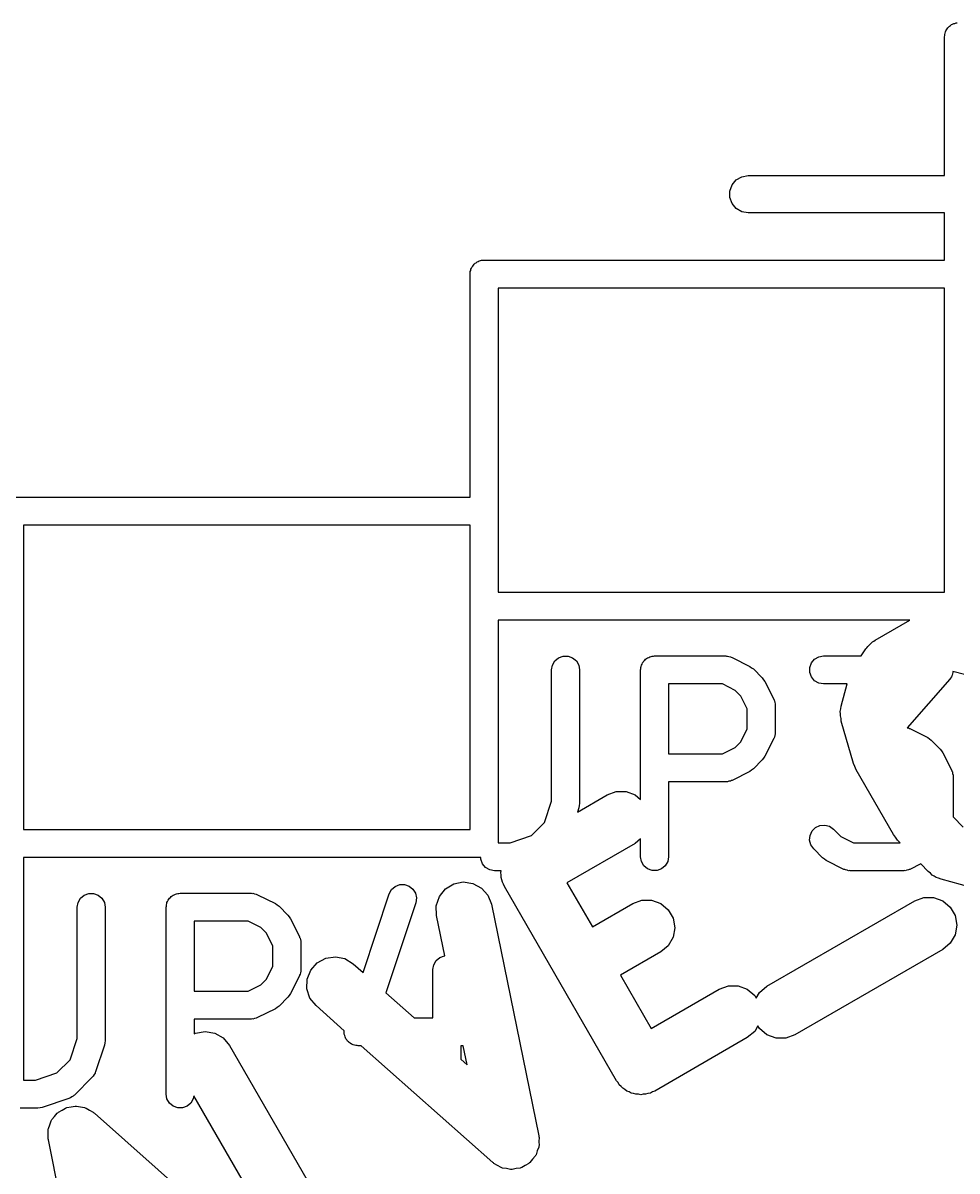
# Model space of a CAD drawing. Extents: x -2.2 to 86.5, y -78.6 to 9.2.
# Drawn here: x 50.62 to 55.62, y -55.73 to -49.58 of the extents above; entities that cross this region are included whole.
import ezdxf

# ---------------------------------------------------------------- set-up
doc = ezdxf.new("R2010")
doc.units = 0
doc.header["$MEASUREMENT"] = 0
doc.layers.add('BLACK', color=7, linetype='CONTINUOUS')

msp = doc.modelspace()

# ---------------------------------------------------------------- linework, layer by layer
at = {"layer": 'Black'}
for p, q in [((55.5835, -49.5963), (55.5885, -49.592)), ((55.5885, -49.592), (55.5947, -49.5898)), ((55.5947, -49.5898), (55.6003, -49.5865)), ((55.6003, -49.5865), (55.6068, -49.5854)), ((55.6068, -49.5854), (55.613, -49.5831)), ((55.613, -49.5831), (55.6195, -49.5831)), ((55.551, -49.657), (55.5521, -49.6505)), ((55.5521, -49.644), (55.5544, -49.6378)), ((55.5521, -49.6505), (55.5521, -49.644)), ((55.5544, -49.6378), (55.5555, -49.6313)), ((55.5555, -49.6313), (55.5588, -49.6257)), ((55.5588, -49.6257), (55.561, -49.6195)), ((55.561, -49.6195), (55.5653, -49.6145)), ((55.5653, -49.6145), (55.5685, -49.6088)), ((55.5685, -49.6088), (55.5736, -49.6046)), ((55.5736, -49.6046), (55.5778, -49.5995)), ((55.5778, -49.5995), (55.5835, -49.5963)), ((55.551, -50.4), (55.551, -49.657)), ((54.4015, -50.4826), (54.4134, -50.45)), ((54.4134, -50.45), (54.4357, -50.4234)), ((54.4357, -50.4234), (54.4658, -50.406)), ((54.4658, -50.406), (54.5, -50.4)), ((54.5, -50.4), (55.551, -50.4)), ((54.4015, -50.5174), (54.4015, -50.4826)), ((54.4134, -50.55), (54.4015, -50.5174)), ((54.4357, -50.5766), (54.4134, -50.55)), ((54.4658, -50.594), (54.4357, -50.5766)), ((54.5, -50.6), (54.4658, -50.594)), ((55.551, -50.6), (54.5, -50.6)), ((55.551, -50.852), (55.551, -50.6)), ((53.0253, -50.8845), (53.0285, -50.8788)), ((53.0285, -50.8788), (53.0336, -50.8746)), ((53.0336, -50.8746), (53.0378, -50.8695)), ((53.0378, -50.8695), (53.0435, -50.8663)), ((53.0435, -50.8663), (53.0485, -50.862)), ((53.0485, -50.862), (53.0547, -50.8598)), ((53.0547, -50.8598), (53.0603, -50.8565)), ((53.0603, -50.8565), (53.0668, -50.8554)), ((53.0668, -50.8554), (53.073, -50.8531)), ((53.073, -50.8531), (53.0795, -50.8531)), ((53.0795, -50.8531), (53.086, -50.852)), ((53.086, -50.852), (55.551, -50.852)), ((53.011, -50.927), (53.0121, -50.9205)), ((53.011, -52.122), (53.011, -50.927)), ((53.0121, -50.914), (53.0144, -50.9078)), ((53.0121, -50.9205), (53.0121, -50.914)), ((53.0144, -50.9078), (53.0155, -50.9013)), ((53.0155, -50.9013), (53.0188, -50.8957)), ((53.0188, -50.8957), (53.021, -50.8895)), ((53.021, -50.8895), (53.0253, -50.8845)), ((53.161, -51.002), (53.161, -52.197)), ((55.551, -51.002), (53.161, -51.002)), ((55.551, -52.63), (55.551, -51.002)), ((50.546, -52.122), (53.011, -52.122)), ((53.161, -52.197), (53.161, -52.63)), ((50.621, -52.272), (50.621, -53.467)), ((53.011, -52.272), (50.621, -52.272)), ((53.011, -53.9), (53.011, -52.272)), ((53.161, -52.63), (55.551, -52.63)), ((55.3648, -52.78), (53.161, -52.78)), ((53.161, -52.78), (53.161, -53.9714)), ((55.18, -52.8867), (55.3648, -52.78)), ((55.1401, -52.9202), (55.1536, -52.9089)), ((55.1536, -52.9089), (55.1657, -52.8961)), ((55.1657, -52.8961), (55.1734, -52.8923)), ((55.1734, -52.8923), (55.18, -52.8867)), ((53.9924, -52.9725), (53.9989, -52.9714)), ((53.9989, -52.9714), (54.3798, -52.9714)), ((54.3798, -52.9714), (54.3841, -52.9721)), ((54.3841, -52.9721), (54.3884, -52.9719)), ((54.3884, -52.9719), (54.3968, -52.9744)), ((54.878, -52.9759), (54.9036, -52.9714)), ((54.9036, -52.9714), (55.1051, -52.9714)), ((55.1051, -52.9714), (55.1298, -52.934)), ((55.1298, -52.934), (55.1358, -52.9277)), ((55.1358, -52.9277), (55.1401, -52.9202)), ((53.4477, -53.0464), (53.4522, -53.0207)), ((53.4522, -53.0207), (53.4652, -52.9982)), ((53.4652, -52.9982), (53.4852, -52.9814)), ((53.4852, -52.9814), (53.5096, -52.9725)), ((53.5096, -52.9725), (53.5357, -52.9725)), ((53.5357, -52.9725), (53.5602, -52.9814)), ((53.5602, -52.9814), (53.5801, -52.9982)), ((53.5801, -52.9982), (53.5931, -53.0207)), ((53.5931, -53.0207), (53.5977, -53.0464)), ((53.925, -53.0334), (53.9272, -53.0272)), ((53.925, -53.0399), (53.925, -53.0334)), ((53.9272, -53.0272), (53.9284, -53.0207)), ((53.9284, -53.0207), (53.9317, -53.015)), ((53.9317, -53.015), (53.9339, -53.0089)), ((53.9339, -53.0089), (53.9381, -53.0039)), ((53.9381, -53.0039), (53.9414, -52.9982)), ((53.9414, -52.9982), (53.9464, -52.994)), ((53.9464, -52.994), (53.9506, -52.9889)), ((53.9506, -52.9889), (53.9563, -52.9856)), ((53.9563, -52.9856), (53.9614, -52.9814)), ((53.9614, -52.9814), (53.9675, -52.9792)), ((53.9675, -52.9792), (53.9732, -52.9759)), ((53.9732, -52.9759), (53.9797, -52.9748)), ((53.9797, -52.9748), (53.9858, -52.9725)), ((53.9858, -52.9725), (53.9924, -52.9725)), ((54.3968, -52.9744), (54.4055, -52.9759)), ((54.4055, -52.9759), (54.4092, -52.9781)), ((54.4092, -52.9781), (54.4134, -52.9793)), ((54.4134, -52.9793), (54.5086, -53.0269)), ((54.5086, -53.0269), (54.5182, -53.0341)), ((54.8298, -53.0334), (54.8387, -53.0089)), ((54.8298, -53.0594), (54.8298, -53.0334)), ((54.8387, -53.0089), (54.8554, -52.9889)), ((54.8554, -52.9889), (54.878, -52.9759)), ((53.4477, -53.7485), (53.4477, -53.0464)), ((53.5977, -53.0464), (53.5977, -53.7607)), ((53.9239, -53.0464), (53.925, -53.0399)), ((53.9239, -53.7396), (53.9239, -53.0464)), ((54.5182, -53.0341), (54.5281, -53.041)), ((54.5281, -53.041), (54.5757, -53.0886)), ((54.5757, -53.0886), (54.5826, -53.0984)), ((54.8387, -53.0839), (54.8298, -53.0594)), ((54.8554, -53.1038), (54.8387, -53.0839)), ((55.5829, -53.0895), (55.5791, -53.0958)), ((55.5876, -53.0839), (55.5829, -53.0895)), ((55.5896, -53.0784), (55.5876, -53.0839)), ((55.5926, -53.0735), (55.5896, -53.0784)), ((55.594, -53.0663), (55.5926, -53.0735)), ((55.5965, -53.0594), (55.594, -53.0663)), ((55.6577, -53.0706), (55.5965, -53.0543)), ((55.5965, -53.0543), (55.5965, -53.0594)), ((54.0739, -53.1214), (54.0739, -53.4952)), ((54.3621, -53.1214), (54.0739, -53.1214)), ((54.4306, -53.1556), (54.3621, -53.1214)), ((54.461, -53.186), (54.4306, -53.1556)), ((54.5826, -53.0984), (54.5897, -53.1081)), ((54.5897, -53.1081), (54.6374, -53.2033)), ((54.878, -53.1169), (54.8554, -53.1038)), ((54.9036, -53.1214), (54.878, -53.1169)), ((55.0298, -53.1214), (54.9036, -53.1214)), ((54.9979, -53.2405), (55.0298, -53.1214)), ((55.5791, -53.0958), (55.3516, -53.3558)), ((54.4953, -53.2546), (54.461, -53.186)), ((54.6374, -53.2033), (54.6386, -53.2075)), ((54.6386, -53.2075), (54.6408, -53.2112)), ((54.6408, -53.2112), (54.6423, -53.2199)), ((54.4953, -53.362), (54.4953, -53.2546)), ((54.6423, -53.2199), (54.6448, -53.2283)), ((54.6448, -53.2283), (54.6445, -53.2326)), ((54.6445, -53.2326), (54.6453, -53.2369)), ((54.6453, -53.2369), (54.6453, -53.3797)), ((54.9932, -53.2688), (54.9966, -53.2549)), ((54.9944, -53.2806), (54.9932, -53.2688)), ((54.9966, -53.2549), (54.9979, -53.2405)), ((54.9934, -53.2924), (54.9944, -53.2806)), ((54.9971, -53.3063), (54.9934, -53.2924)), ((54.9986, -53.3206), (54.9971, -53.3063)), ((55.0634, -53.5471), (54.9986, -53.3206)), ((54.461, -53.4305), (54.4953, -53.362)), ((54.6423, -53.3967), (54.6408, -53.4054)), ((54.6448, -53.3883), (54.6423, -53.3967)), ((54.6453, -53.3797), (54.6445, -53.384)), ((54.6445, -53.384), (54.6448, -53.3883)), ((55.3516, -53.3558), (55.3578, -53.3569)), ((55.3578, -53.3569), (55.3616, -53.359)), ((55.3616, -53.359), (55.3657, -53.3603)), ((55.3657, -53.3603), (55.461, -53.4079)), ((54.3621, -53.4952), (54.4306, -53.4609)), ((54.4306, -53.4609), (54.461, -53.4305)), ((54.6374, -53.4133), (54.5897, -53.5085)), ((54.6386, -53.4091), (54.6374, -53.4133)), ((54.6408, -53.4054), (54.6386, -53.4091)), ((55.461, -53.4079), (55.4706, -53.415)), ((55.4706, -53.415), (55.4805, -53.4219)), ((55.4805, -53.4219), (55.5281, -53.4695)), ((50.621, -53.467), (50.621, -53.9)), ((54.0739, -53.4952), (54.3621, -53.4952)), ((54.5826, -53.5182), (54.5757, -53.528)), ((54.5897, -53.5085), (54.5826, -53.5182)), ((55.5281, -53.4695), (55.535, -53.4794)), ((55.535, -53.4794), (55.5421, -53.489)), ((55.5421, -53.489), (55.5897, -53.5843)), ((54.5182, -53.5825), (54.5086, -53.5897)), ((54.5281, -53.5756), (54.5182, -53.5825)), ((54.5757, -53.528), (54.5281, -53.5756)), ((55.0714, -53.5636), (55.0634, -53.5471)), ((55.0777, -53.5809), (55.0714, -53.5636)), ((55.2777, -53.9273), (55.0777, -53.5809)), ((55.5897, -53.5843), (55.591, -53.5884)), ((54.3798, -53.6452), (54.0739, -53.6452)), ((54.0739, -53.6452), (54.0739, -54.0464)), ((54.3841, -53.6444), (54.3798, -53.6452)), ((54.3884, -53.6447), (54.3841, -53.6444)), ((54.3968, -53.6422), (54.3884, -53.6447)), ((54.4055, -53.6407), (54.3968, -53.6422)), ((54.4092, -53.6385), (54.4055, -53.6407)), ((54.4134, -53.6373), (54.4092, -53.6385)), ((54.5086, -53.5897), (54.4134, -53.6373)), ((55.591, -53.5884), (55.5931, -53.5922)), ((55.5931, -53.5922), (55.5947, -53.6008)), ((55.5947, -53.6008), (55.5972, -53.6092)), ((55.5972, -53.6092), (55.5969, -53.6136)), ((55.5969, -53.6136), (55.5977, -53.6178)), ((55.5977, -53.6178), (55.5977, -53.8331)), ((53.7449, -53.7153), (53.7938, -53.6975)), ((53.7938, -53.6975), (53.8459, -53.6975)), ((53.8459, -53.6975), (53.8949, -53.7153)), ((53.4095, -53.863), (53.4477, -53.7485)), ((53.5863, -53.8068), (53.7449, -53.7153)), ((53.5977, -53.7607), (53.5956, -53.7725)), ((53.8949, -53.7153), (53.9239, -53.7396)), ((53.5938, -53.7844), (53.5863, -53.8068)), ((53.5956, -53.7725), (53.5938, -53.7844)), ((53.3393, -53.9332), (53.4095, -53.863)), ((54.8422, -53.9081), (54.8606, -53.8897)), ((54.8606, -53.8897), (54.8842, -53.8787)), ((54.8842, -53.8787), (54.9102, -53.8764)), ((54.9102, -53.8764), (54.9353, -53.8832)), ((54.9353, -53.8832), (54.9567, -53.8981)), ((55.5977, -53.8331), (55.6503, -53.8875)), ((50.621, -53.9), (53.011, -53.9)), ((53.2248, -53.9714), (53.3393, -53.9332)), ((53.9239, -53.9508), (53.8949, -53.9751)), ((53.9239, -54.0464), (53.9239, -53.9508)), ((54.8289, -53.9577), (54.8312, -53.9317)), ((54.8312, -53.9317), (54.8422, -53.9081)), ((54.9567, -53.8981), (54.9957, -53.9371)), ((54.9957, -53.9371), (55.0642, -53.9714)), ((55.2895, -53.9414), (55.2777, -53.9273)), ((55.2997, -53.9566), (55.2895, -53.9414)), ((53.161, -53.9714), (53.2248, -53.9714)), ((53.8949, -53.9751), (53.5299, -54.1858)), ((54.8356, -53.9828), (54.8289, -53.9577)), ((54.8506, -54.0042), (54.8356, -53.9828)), ((54.8982, -54.0518), (54.8506, -54.0042)), ((55.0642, -53.9714), (55.3141, -53.9714)), ((55.3141, -53.9714), (55.2997, -53.9566)), ((53.0679, -54.05), (50.621, -54.05)), ((50.621, -54.05), (50.621, -55.2414)), ((53.0679, -54.0594), (53.0679, -54.05)), ((53.0768, -54.0839), (53.0679, -54.0594)), ((53.9284, -54.072), (53.9239, -54.0464)), ((53.9414, -54.0946), (53.9284, -54.072)), ((54.0693, -54.072), (54.0563, -54.0946)), ((54.0739, -54.0464), (54.0693, -54.072)), ((54.908, -54.0587), (54.8982, -54.0518)), ((54.9177, -54.0658), (54.908, -54.0587)), ((55.0129, -54.1135), (54.9177, -54.0658)), ((53.0935, -54.1038), (53.0768, -54.0839)), ((53.1161, -54.1169), (53.0935, -54.1038)), ((53.1417, -54.1214), (53.1161, -54.1169)), ((53.1767, -54.1214), (53.1417, -54.1214)), ((53.175, -54.1309), (53.1767, -54.1214)), ((53.1773, -54.1438), (53.175, -54.1309)), ((53.9614, -54.1113), (53.9414, -54.0946)), ((53.9858, -54.1202), (53.9614, -54.1113)), ((54.0119, -54.1202), (53.9858, -54.1202)), ((54.0364, -54.1113), (54.0119, -54.1202)), ((54.0563, -54.0946), (54.0364, -54.1113)), ((55.0171, -54.1147), (55.0129, -54.1135)), ((55.0208, -54.1169), (55.0171, -54.1147)), ((55.0295, -54.1184), (55.0208, -54.1169)), ((55.0379, -54.1209), (55.0295, -54.1184)), ((55.0422, -54.1206), (55.0379, -54.1209)), ((55.0465, -54.1214), (55.0422, -54.1206)), ((55.3322, -54.1214), (55.0465, -54.1214)), ((55.3364, -54.1206), (55.3322, -54.1214)), ((55.3408, -54.1209), (55.3364, -54.1206)), ((55.3492, -54.1184), (55.3408, -54.1209)), ((55.3578, -54.1169), (55.3492, -54.1184)), ((55.3616, -54.1147), (55.3578, -54.1169)), ((55.3657, -54.1135), (55.3616, -54.1147)), ((55.4235, -54.0846), (55.3657, -54.1135)), ((55.4635, -54.1259), (55.4235, -54.0846)), ((55.4752, -54.1344), (55.4635, -54.1259)), ((55.4853, -54.1445), (55.4752, -54.1344)), ((52.6101, -54.2049), (52.6343, -54.1953)), ((52.6343, -54.1953), (52.6603, -54.1946)), ((52.6603, -54.1946), (52.685, -54.2028)), ((52.8791, -54.2187), (52.9235, -54.1914)), ((52.9235, -54.1914), (52.9745, -54.181)), ((52.9745, -54.181), (53.026, -54.1886)), ((53.026, -54.1886), (53.0719, -54.2134)), ((53.1773, -54.1569), (53.1773, -54.1438)), ((53.1818, -54.1693), (53.1773, -54.1569)), ((53.1841, -54.1822), (53.1818, -54.1693)), ((53.1906, -54.1936), (53.1841, -54.1822)), ((53.1951, -54.2059), (53.1906, -54.1936)), ((53.5299, -54.1858), (53.6656, -54.4209)), ((55.4961, -54.1496), (55.4853, -54.1445)), ((55.5057, -54.1565), (55.4961, -54.1496)), ((55.5195, -54.1605), (55.5057, -54.1565)), ((55.5325, -54.1666), (55.5195, -54.1605)), ((55.6886, -54.2084), (55.5325, -54.1666)), ((50.9252, -54.2682), (50.9452, -54.2514)), ((50.9452, -54.2514), (50.9696, -54.2425)), ((50.9696, -54.2425), (50.9957, -54.2425)), ((50.9957, -54.2425), (51.0202, -54.2514)), ((51.0202, -54.2514), (51.0401, -54.2682)), ((51.4064, -54.264), (51.4106, -54.2589)), ((51.4106, -54.2589), (51.4163, -54.2556)), ((51.4163, -54.2556), (51.4214, -54.2514)), ((51.4214, -54.2514), (51.4275, -54.2492)), ((51.4275, -54.2492), (51.4332, -54.2459)), ((51.4332, -54.2459), (51.4397, -54.2448)), ((51.4397, -54.2448), (51.4458, -54.2425)), ((51.4458, -54.2425), (51.4524, -54.2425)), ((51.4524, -54.2425), (51.4589, -54.2414)), ((51.4589, -54.2414), (51.8398, -54.2414)), ((51.8398, -54.2414), (51.8441, -54.2421)), ((51.8441, -54.2421), (51.8484, -54.2419)), ((51.8484, -54.2419), (51.8568, -54.2444)), ((51.8568, -54.2444), (51.8655, -54.2459)), ((51.8655, -54.2459), (51.8692, -54.2481)), ((51.8692, -54.2481), (51.8734, -54.2493)), ((51.8734, -54.2493), (51.9686, -54.2969)), ((52.4381, -54.6654), (52.5782, -54.245)), ((52.5782, -54.245), (52.5906, -54.2221)), ((52.5906, -54.2221), (52.6101, -54.2049)), ((52.685, -54.2028), (52.7054, -54.219)), ((52.7054, -54.219), (52.7191, -54.2412)), ((52.7191, -54.2412), (52.7243, -54.2667)), ((52.8302, -54.3089), (52.8467, -54.2595)), ((52.8467, -54.2595), (52.8791, -54.2187)), ((53.0719, -54.2134), (53.1064, -54.2524)), ((53.1064, -54.2524), (53.1256, -54.3008)), ((53.7951, -55.2451), (53.1951, -54.2059)), ((50.9077, -54.3164), (50.9122, -54.2907)), ((50.9077, -55.0185), (50.9077, -54.3164)), ((50.9122, -54.2907), (50.9252, -54.2682)), ((51.0401, -54.2682), (51.0531, -54.2907)), ((51.0531, -54.2907), (51.0577, -54.3164)), ((51.0577, -54.3164), (51.0577, -55.0307)), ((51.3839, -54.3164), (51.385, -54.3099)), ((51.3839, -55.3164), (51.3839, -54.3164)), ((51.385, -54.3034), (51.3872, -54.2972)), ((51.385, -54.3099), (51.385, -54.3034)), ((51.3872, -54.2972), (51.3884, -54.2907)), ((51.3884, -54.2907), (51.3917, -54.285)), ((51.3917, -54.285), (51.3939, -54.2789)), ((51.3939, -54.2789), (51.3981, -54.2739)), ((51.3981, -54.2739), (51.4014, -54.2682)), ((51.4014, -54.2682), (51.4064, -54.264)), ((51.9686, -54.2969), (51.9782, -54.3041)), ((51.9782, -54.3041), (51.9881, -54.311)), ((51.9881, -54.311), (52.0357, -54.3586)), ((52.7205, -54.2925), (52.5601, -54.7737)), ((52.7243, -54.2667), (52.7205, -54.2925)), ((52.8317, -54.361), (52.8302, -54.3089)), ((53.1256, -54.3008), (53.3792, -55.5401)), ((53.6656, -54.4209), (53.8821, -54.2959)), ((53.8821, -54.2959), (53.9311, -54.278)), ((53.9311, -54.278), (53.9832, -54.278)), ((53.9832, -54.278), (54.0321, -54.2959)), ((54.0321, -54.2959), (54.072, -54.3294)), ((54.6, -54.7392), (55.3918, -54.2821)), ((55.3918, -54.2821), (55.4407, -54.2642)), ((55.4407, -54.2642), (55.4928, -54.2642)), ((55.4928, -54.2642), (55.5418, -54.2821)), ((55.5418, -54.2821), (55.5817, -54.3155)), ((55.5817, -54.3155), (55.6077, -54.3607)), ((52.0357, -54.3586), (52.0426, -54.3684)), ((52.0426, -54.3684), (52.0497, -54.3781)), ((52.0497, -54.3781), (52.0974, -54.4733)), ((52.8756, -54.5759), (52.8317, -54.361)), ((54.072, -54.3294), (54.0981, -54.3745)), ((54.0981, -54.3745), (54.1071, -54.4258)), ((55.6077, -54.3607), (55.6168, -54.412)), ((51.5339, -54.3914), (51.5339, -54.7652)), ((51.8221, -54.3914), (51.5339, -54.3914)), ((51.8906, -54.4256), (51.8221, -54.3914)), ((51.921, -54.456), (51.8906, -54.4256)), ((54.1071, -54.4258), (54.0981, -54.4771)), ((55.6168, -54.412), (55.6077, -54.4633)), ((51.9553, -54.5246), (51.921, -54.456)), ((52.0974, -54.4733), (52.0986, -54.4775)), ((52.0986, -54.4775), (52.1008, -54.4812)), ((52.1008, -54.4812), (52.1023, -54.4899)), ((52.1023, -54.4899), (52.1048, -54.4983)), ((52.1048, -54.4983), (52.1045, -54.5026)), ((52.1045, -54.5026), (52.1053, -54.5069)), ((52.1053, -54.5069), (52.1053, -54.6497)), ((54.0981, -54.4771), (54.072, -54.5222)), ((55.5817, -54.5084), (55.5418, -54.5419)), ((55.6077, -54.4633), (55.5817, -54.5084)), ((51.9553, -54.632), (51.9553, -54.5246)), ((54.0321, -54.5557), (53.8156, -54.6807)), ((54.072, -54.5222), (54.0321, -54.5557)), ((55.5418, -54.5419), (54.75, -54.999)), ((52.158, -54.6524), (52.1925, -54.6134)), ((52.1925, -54.6134), (52.2384, -54.5886)), ((52.2384, -54.5886), (52.2899, -54.581)), ((52.2899, -54.581), (52.3409, -54.5914)), ((52.3409, -54.5914), (52.3853, -54.6187)), ((52.3853, -54.6187), (52.4381, -54.6654)), ((52.8124, -54.6497), (52.817, -54.6241)), ((52.817, -54.6241), (52.83, -54.6015)), ((52.83, -54.6015), (52.8499, -54.5848)), ((52.8499, -54.5848), (52.8744, -54.5759)), ((52.8744, -54.5759), (52.8756, -54.5759)), ((51.921, -54.7005), (51.9553, -54.632)), ((52.0974, -54.6833), (52.0497, -54.7785)), ((52.0986, -54.6791), (52.0974, -54.6833)), ((52.1008, -54.6754), (52.0986, -54.6791)), ((52.1023, -54.6667), (52.1008, -54.6754)), ((52.1048, -54.6583), (52.1023, -54.6667)), ((52.1053, -54.6497), (52.1045, -54.654)), ((52.1045, -54.654), (52.1048, -54.6583)), ((52.1388, -54.7008), (52.158, -54.6524)), ((52.8124, -54.908), (52.8124, -54.6497)), ((53.8156, -54.6807), (53.9799, -54.9652)), ((51.8221, -54.7652), (51.8906, -54.7309)), ((51.8906, -54.7309), (51.921, -54.7005)), ((52.1374, -54.7529), (52.1388, -54.7008)), ((52.1539, -54.8023), (52.1374, -54.7529)), ((53.9799, -54.9652), (54.3449, -54.7545)), ((54.3449, -54.7545), (54.3938, -54.7367)), ((54.3938, -54.7367), (54.4459, -54.7367)), ((54.4459, -54.7367), (54.4949, -54.7545)), ((54.4949, -54.7545), (54.5348, -54.788)), ((54.5601, -54.7727), (54.6, -54.7392)), ((51.5339, -54.7652), (51.8221, -54.7652)), ((52.0357, -54.798), (51.9881, -54.8456)), ((52.0426, -54.7882), (52.0357, -54.798)), ((52.0497, -54.7785), (52.0426, -54.7882)), ((52.1863, -54.8431), (52.1539, -54.8023)), ((52.5601, -54.7737), (52.7116, -54.908)), ((54.5348, -54.788), (54.543, -54.8022)), ((54.543, -54.8022), (54.5601, -54.7727)), ((51.9686, -54.8597), (51.8734, -54.9073)), ((51.9782, -54.8525), (51.9686, -54.8597)), ((51.9881, -54.8456), (51.9782, -54.8525)), ((52.3374, -54.9771), (52.1863, -54.8431)), ((51.8398, -54.9152), (51.5339, -54.9152)), ((51.5339, -54.9152), (51.5339, -54.9945)), ((51.8441, -54.9144), (51.8398, -54.9152)), ((51.8484, -54.9147), (51.8441, -54.9144)), ((51.8568, -54.9122), (51.8484, -54.9147)), ((51.8655, -54.9107), (51.8568, -54.9122)), ((51.8692, -54.9085), (51.8655, -54.9107)), ((51.8734, -54.9073), (51.8692, -54.9085)), ((52.7116, -54.908), (52.8124, -54.908)), ((51.5339, -54.9945), (51.5417, -54.9899)), ((51.5417, -54.9899), (51.593, -54.9809)), ((51.593, -54.9809), (51.6443, -54.9899)), ((51.6443, -54.9899), (51.6894, -55.016)), ((52.3363, -54.9851), (52.3374, -54.9776)), ((52.3374, -54.9905), (52.3363, -54.9851)), ((52.3374, -54.9776), (52.3374, -54.9771)), ((52.3374, -54.9961), (52.3374, -54.9905)), ((52.34, -55.0032), (52.3374, -54.9961)), ((54.5348, -54.9808), (54.4949, -55.0143)), ((54.5519, -54.9513), (54.5348, -54.9808)), ((54.5601, -54.9655), (54.5519, -54.9513)), ((54.6, -54.999), (54.5601, -54.9655)), ((54.6489, -55.0168), (54.6, -54.999)), ((54.75, -54.999), (54.701, -55.0168)), ((50.8695, -55.133), (50.9077, -55.0185)), ((51.0538, -55.0544), (51.0062, -55.1972)), ((51.0556, -55.0425), (51.0538, -55.0544)), ((51.0577, -55.0307), (51.0556, -55.0425)), ((51.6894, -55.016), (51.7229, -55.0559)), ((51.7229, -55.0559), (52.2479, -55.9652)), ((52.3415, -55.0106), (52.34, -55.0032)), ((52.3444, -55.0153), (52.3415, -55.0106)), ((52.3463, -55.0205), (52.3444, -55.0153)), ((52.3512, -55.0264), (52.3463, -55.0205)), ((52.3551, -55.0328), (52.3512, -55.0264)), ((52.3595, -55.0363), (52.3551, -55.0328)), ((52.363, -55.0405), (52.3595, -55.0363)), ((52.3696, -55.0443), (52.363, -55.0405)), ((52.3755, -55.049), (52.3696, -55.0443)), ((52.3808, -55.0508), (52.3755, -55.049)), ((52.3856, -55.0535), (52.3808, -55.0508)), ((52.393, -55.0548), (52.3856, -55.0535)), ((52.4002, -55.0572), (52.393, -55.0548)), ((52.4058, -55.0571), (52.4002, -55.0572)), ((52.4112, -55.058), (52.4058, -55.0571)), ((52.4286, -55.058), (52.4112, -55.058)), ((53.1327, -55.6824), (52.4286, -55.058)), ((52.9624, -55.058), (52.9624, -55.1304)), ((52.9743, -55.058), (52.9624, -55.058)), ((52.995, -55.1593), (52.9743, -55.058)), ((54.4949, -55.0143), (54, -55.3)), ((54.701, -55.0168), (54.6489, -55.0168)), ((50.7993, -55.2032), (50.8695, -55.133)), ((52.9624, -55.1304), (52.995, -55.1593)), ((50.621, -55.2414), (50.6848, -55.2414)), ((50.6848, -55.2414), (50.7993, -55.2032)), ((50.9881, -55.2266), (50.8928, -55.3218)), ((50.9906, -55.223), (50.9881, -55.2266)), ((50.9938, -55.2201), (50.9906, -55.223)), ((50.998, -55.2124), (50.9938, -55.2201)), ((51.003, -55.2052), (50.998, -55.2124)), ((51.0041, -55.201), (51.003, -55.2052)), ((51.0062, -55.1972), (51.0041, -55.201)), ((53.8035, -55.2552), (53.7951, -55.2451)), ((53.8101, -55.2665), (53.8035, -55.2552)), ((53.8202, -55.275), (53.8101, -55.2665)), ((53.8286, -55.285), (53.8202, -55.275)), ((53.84, -55.2916), (53.8286, -55.285)), ((53.85, -55.3), (53.84, -55.2916)), ((53.8623, -55.3045), (53.85, -55.3)), ((53.8737, -55.3111), (53.8623, -55.3045)), ((53.9877, -55.3045), (53.9763, -55.3111)), ((54, -55.3), (53.9877, -55.3045)), ((50.8635, -55.3399), (50.7207, -55.3875)), ((50.8673, -55.3379), (50.8635, -55.3399)), ((50.8715, -55.3367), (50.8673, -55.3379)), ((50.8787, -55.3317), (50.8715, -55.3367)), ((50.8864, -55.3275), (50.8787, -55.3317)), ((50.8893, -55.3243), (50.8864, -55.3275)), ((50.8928, -55.3218), (50.8893, -55.3243)), ((51.3884, -55.342), (51.3839, -55.3164)), ((51.4014, -55.3646), (51.3884, -55.342)), ((51.4214, -55.3813), (51.4014, -55.3646)), ((51.5163, -55.3646), (51.4964, -55.3813)), ((51.5293, -55.342), (51.5163, -55.3646)), ((51.5322, -55.3257), (51.5293, -55.342)), ((52.0631, -56.2451), (51.5322, -55.3257)), ((53.8866, -55.3134), (53.8737, -55.3111)), ((53.899, -55.3178), (53.8866, -55.3134)), ((53.9121, -55.3178), (53.899, -55.3178)), ((53.925, -55.3201), (53.9121, -55.3178)), ((53.9379, -55.3178), (53.925, -55.3201)), ((53.9511, -55.3178), (53.9379, -55.3178)), ((53.9634, -55.3134), (53.9511, -55.3178)), ((53.9763, -55.3111), (53.9634, -55.3134)), ((50.697, -55.3914), (50.6017, -55.3914)), ((50.7088, -55.3893), (50.697, -55.3914)), ((50.7207, -55.3875), (50.7088, -55.3893)), ((50.7869, -55.4359), (50.8006, -55.4187)), ((50.8006, -55.4187), (50.8042, -55.4165)), ((50.8042, -55.4165), (50.8069, -55.4134)), ((50.8069, -55.4134), (50.8263, -55.4029)), ((50.8263, -55.4029), (50.845, -55.3914)), ((50.845, -55.3914), (50.8491, -55.3906)), ((50.8491, -55.3906), (50.8527, -55.3886)), ((50.8527, -55.3886), (50.8745, -55.3854)), ((50.8745, -55.3854), (50.896, -55.381)), ((50.896, -55.381), (50.9001, -55.3816)), ((50.9001, -55.3816), (50.9042, -55.381)), ((50.9042, -55.381), (50.9258, -55.3854)), ((50.9258, -55.3854), (50.9476, -55.3886)), ((50.9476, -55.3886), (50.9512, -55.3906)), ((50.9512, -55.3906), (50.9553, -55.3914)), ((50.9553, -55.3914), (50.974, -55.4029)), ((50.974, -55.4029), (50.9934, -55.4134)), ((50.9934, -55.4134), (50.9961, -55.4165)), ((50.9961, -55.4165), (50.9997, -55.4187)), ((50.9997, -55.4187), (51.9461, -56.2579)), ((51.4458, -55.3902), (51.4214, -55.3813)), ((51.4719, -55.3902), (51.4458, -55.3902)), ((51.4964, -55.3813), (51.4719, -55.3902)), ((50.7532, -55.5008), (50.7613, -55.4804)), ((50.7613, -55.4804), (50.7682, -55.4595)), ((50.7682, -55.4595), (50.7708, -55.4562)), ((50.7708, -55.4562), (50.7723, -55.4524)), ((50.7723, -55.4524), (50.7869, -55.4359)), ((50.7518, -55.5089), (50.7531, -55.505)), ((50.7524, -55.5309), (50.7518, -55.5089)), ((50.7518, -55.5529), (50.7524, -55.5309)), ((50.7531, -55.5568), (50.7518, -55.5529)), ((50.7531, -55.505), (50.7532, -55.5008)), ((53.3792, -55.5401), (53.3793, -55.5442)), ((53.3793, -55.5442), (53.3806, -55.5481)), ((53.3806, -55.5481), (53.38, -55.5701)), ((50.7532, -55.561), (50.7531, -55.5568)), ((51.0068, -56.8002), (50.7532, -55.561)), ((53.3792, -55.6002), (53.3711, -55.6207)), ((53.3793, -55.5961), (53.3792, -55.6002)), ((53.3806, -55.5921), (53.3793, -55.5961)), ((53.38, -55.5701), (53.3806, -55.5921)), ((53.3454, -55.6651), (53.3317, -55.6824)), ((53.36, -55.6486), (53.3454, -55.6651)), ((53.3615, -55.6448), (53.36, -55.6486)), ((53.3641, -55.6416), (53.3615, -55.6448)), ((53.3711, -55.6207), (53.3641, -55.6416)), ((53.1362, -55.6845), (53.1327, -55.6824)), ((53.139, -55.6876), (53.1362, -55.6845)), ((53.1583, -55.6981), (53.139, -55.6876)), ((53.1771, -55.7096), (53.1583, -55.6981)), ((53.1811, -55.7105), (53.1771, -55.7096)), ((53.1848, -55.7124), (53.1811, -55.7105)), ((53.2065, -55.7157), (53.1848, -55.7124)), ((53.2281, -55.7201), (53.2065, -55.7157)), ((53.2322, -55.7195), (53.2281, -55.7201)), ((53.2363, -55.7201), (53.2322, -55.7195)), ((53.2579, -55.7157), (53.2363, -55.7201)), ((53.2796, -55.7124), (53.2579, -55.7157)), ((53.2833, -55.7105), (53.2796, -55.7124)), ((53.2873, -55.7096), (53.2833, -55.7105)), ((53.3061, -55.6981), (53.2873, -55.7096)), ((53.3254, -55.6876), (53.3061, -55.6981)), ((53.3282, -55.6845), (53.3254, -55.6876)), ((53.3317, -55.6824), (53.3282, -55.6845))]:
    msp.add_line(p, q, dxfattribs=at)

doc.saveas('drawing.dxf')
